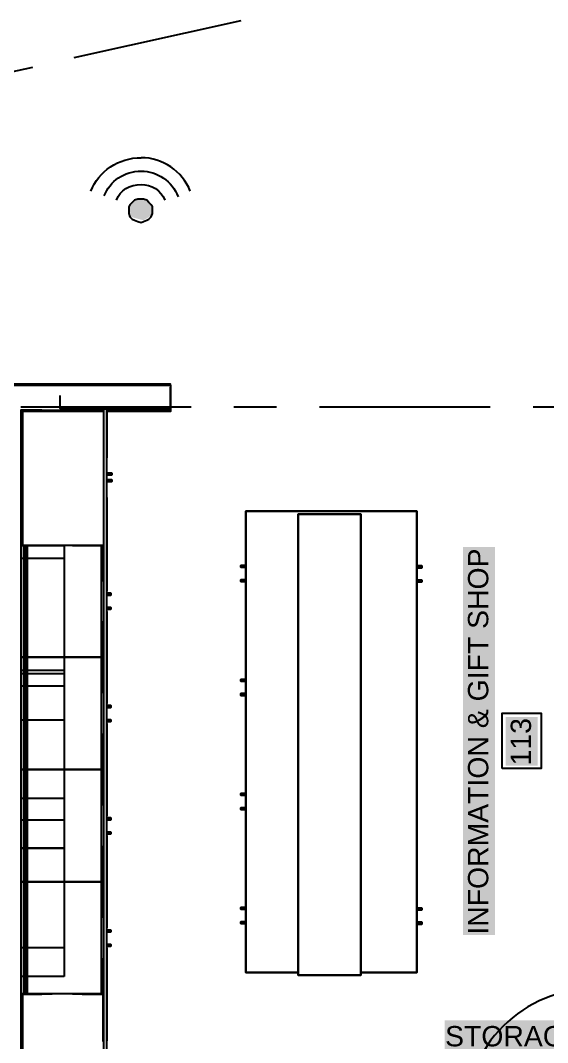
# Model space of a CAD drawing. Header units: inches. Extents: x -1841 to -80, y -100 to 1021.
# Drawn here: x -875.5 to -799, y 232.6 to 380.9 of the extents above; entities that cross this region are included whole.
import ezdxf

# ---------------------------------------------------------------- set-up
doc = ezdxf.new("R2010")
doc.units = ezdxf.units.IN
doc.header["$MEASUREMENT"] = 0
doc.layers.add('PDF_Geometry', color=7, linetype='Continuous', true_color=0x777777)
doc.layers.add('PDF_Solid Fills', color=7, linetype='Continuous', true_color=0xffffff)
doc.layers.add('PDF_Text', color=7, linetype='Continuous')
doc.styles.add('PDF Arial', font='arial.ttf')

msp = doc.modelspace()

# ---------------------------------------------------------------- hatches: boundary and pattern name
at = {"layer": 'PDF_Solid Fills', "lineweight": 25, "transparency": 33554559}
msp.add_hatch(color=7, dxfattribs=at).paths.add_polyline_path([(-856.32, 354.16), (-857.13, 354.97), (-858.92, 354.97), (-859.73, 354), (-859.4, 352.38), (-857.62, 351.89), (-856.48, 352.54)])

# ---------------------------------------------------------------- linework, layer by layer
at = {"layer": 'PDF_Geometry', "color": 7, "lineweight": 25}
for points in [[(-867.65, 375.52), (-843.41, 380.89)], [(-879.73, 372.79), (-873.69, 374.11)], [(-961.79, 328.03), (-961.79, 322.74), (-961.71, 322.74), (-961.71, 327.95), (-875.59, 327.95), (-853.67, 327.95), (-853.67, 328.03), (-853.67, 328.12), (-875.59, 328.12), (-960.96, 328.12), (-960.96, 328.2), (-961.87, 328.2), (-961.87, 327.45), (-961.79, 327.45), (-961.87, 327.45), (-961.87, 328.2), (-960.96, 328.2), (-960.96, 328.03), (-961.79, 328.03), (-961.79, 327.45), (-961.79, 322.74), (-961.79, 324.14)], [(-875.26, 169.28), (-889.07, 169.28), (-889.07, 173.92), (-879.06, 173.92), (-879.06, 246.96), (-938.87, 246.96), (-938.87, 249.44), (-879.06, 249.44), (-879.06, 324.31), (-959.22, 324.31), (-959.22, 322.74), (-961.71, 322.74), (-961.71, 326.46), (-961.71, 327.95), (-959.22, 327.95), (-875.59, 327.95), (-853.67, 327.95), (-853.67, 326.46), (-853.67, 324.31), (-862.93, 324.31)], [(-875.59, 328.03), (-853.67, 328.03), (-875.59, 328.03)], [(-853.67, 327.7), (-853.67, 324.56), (-869.72, 324.56), (-869.72, 326.46)], [(-853.67, 324.56), (-853.67, 327.7)], [(-875.42, 324.81), (-850.69, 324.81)], [(-862.93, 246.3), (-862.93, 239.6), (-862.93, 304.79), (-862.93, 324.48), (-863.43, 324.48), (-863.43, 304.79), (-863.43, 239.6), (-863.43, 219.99), (-875.34, 219.99), (-875.34, 220.08), (-863.43, 220.08), (-875.26, 220.08), (-875.26, 239.68), (-875.26, 219.99)], [(-875.34, 317.44), (-875.34, 324.39), (-872.36, 324.39)], [(-873.69, 324.31), (-873.69, 324.23), (-873.69, 324.14), (-875.18, 324.14), (-875.26, 324.23), (-863.43, 324.23), (-875.26, 324.23), (-873.69, 324.23), (-875.34, 324.23)], [(-863.43, 219.99), (-875.34, 219.99), (-875.34, 246.96), (-875.34, 249.44), (-875.34, 324.31), (-863.43, 324.31)], [(-863.43, 324.31), (-875.34, 324.31), (-875.34, 306.11)], [(-875.26, 324.23), (-875.18, 324.14), (-875.18, 304.7)], [(-875.26, 324.23), (-875.26, 304.7), (-875.26, 324.23)], [(-863.43, 324.14), (-875.18, 324.14)], [(-866.49, 324.39), (-863.43, 324.39)], [(-862.93, 220.16), (-843.99, 220.16), (-843.99, 220.08), (-843.99, 219.99), (-862.93, 219.99), (-862.93, 324.48), (-863.43, 324.48), (-863.43, 219.99), (-863.51, 219.99)], [(-862.93, 324.39), (-862.93, 317.44)], [(-862.93, 324.31), (-853.67, 324.31), (-853.67, 324.23), (-853.67, 324.14), (-862.93, 324.14)], [(-844.48, 324.81), (-838.28, 324.81)], [(-832.08, 324.81), (-807.26, 324.81)], [(-801.05, 324.81), (-794.85, 324.81)], [(-862.93, 314.96), (-862.44, 314.96), (-862.93, 314.96), (-862.19, 314.96), (-862.19, 315.21), (-862.93, 315.21), (-862.44, 315.21), (-862.93, 315.21)], [(-862.93, 313.97), (-862.44, 313.97), (-862.93, 313.97), (-862.19, 313.97), (-862.19, 314.22), (-862.93, 314.22), (-862.44, 314.22), (-862.93, 314.22)], [(-872.36, 219.99), (-875.34, 219.99), (-875.34, 239.68), (-863.68, 239.68), (-863.68, 304.7), (-875.34, 304.7), (-872.36, 304.7), (-875.34, 304.7), (-875.34, 311.65)], [(-862.93, 311.65), (-862.93, 304.7), (-862.93, 298.09)], [(-842.75, 248.04), (-842.75, 242.74), (-842.33, 242.74), (-835.14, 242.74), (-842.75, 242.74), (-842.75, 309.67), (-842.75, 242.74), (-835.14, 242.74), (-842.75, 242.74), (-842.75, 309.67), (-817.93, 309.67), (-817.93, 242.74), (-826.04, 242.74), (-818.34, 242.74), (-817.93, 242.74), (-817.93, 248.04)], [(-842.75, 308.84), (-842.75, 303.55)], [(-817.93, 303.55), (-817.93, 308.84)], [(-875.34, 298.09), (-875.34, 304.7), (-870.87, 304.7)], [(-874.93, 304.7), (-874.68, 304.7), (-874.51, 304.7)], [(-874.93, 304.7), (-874.68, 304.7), (-874.51, 304.7)], [(-874.93, 304.7), (-874.68, 304.7), (-874.51, 304.7)], [(-874.84, 304.7), (-874.68, 304.7), (-874.51, 304.7)], [(-874.84, 304.7), (-874.84, 239.68)], [(-874.68, 304.7), (-874.68, 239.68)], [(-874.68, 304.7), (-874.68, 239.68)], [(-874.51, 304.7), (-874.51, 239.68)], [(-874.51, 304.7), (-874.51, 239.68)], [(-874.51, 304.7), (-874.51, 239.68)], [(-874.51, 304.7), (-874.51, 239.68)], [(-867.9, 304.7), (-863.43, 304.7), (-866.49, 304.7), (-863.51, 304.7), (-863.51, 299.49)], [(-863.43, 304.7), (-863.51, 304.7)], [(-817.93, 301.48), (-817.43, 301.48), (-817.93, 301.48), (-817.18, 301.48), (-817.18, 301.73), (-817.93, 301.73)], [(-842.75, 299.49), (-842.75, 299.74), (-842.75, 299.49)], [(-842.75, 299.49), (-842.75, 299.74), (-842.75, 299.49)], [(-817.93, 299.41), (-817.43, 299.41), (-817.93, 299.41), (-817.18, 299.41), (-817.18, 299.66), (-817.93, 299.66), (-817.43, 299.66), (-817.93, 299.66)], [(-842.75, 297.67), (-842.75, 292.3), (-842.75, 287)], [(-817.93, 287), (-817.93, 292.3), (-817.93, 297.67)], [(-863.51, 296.6), (-863.43, 296.6)], [(-875.34, 281.79), (-875.34, 288.49), (-870.87, 288.49), (-875.34, 288.49), (-875.34, 295.11)], [(-863.51, 293.7), (-863.51, 288.49), (-874.51, 288.49), (-863.51, 288.49), (-863.51, 283.28)], [(-862.93, 295.11), (-862.93, 288.49), (-862.93, 281.79)], [(-842.75, 282.95), (-842.75, 283.2), (-842.75, 282.95)], [(-842.75, 282.95), (-842.75, 283.2), (-842.75, 282.95)], [(-842.75, 281.13), (-842.75, 275.83), (-842.75, 270.46)], [(-817.93, 281.13), (-817.93, 275.83), (-817.93, 270.46)], [(-875.34, 265.49), (-875.34, 272.19), (-870.87, 272.19), (-875.34, 272.19), (-875.34, 278.89)], [(-863.51, 280.3), (-863.43, 280.3)], [(-862.93, 278.89), (-862.93, 272.19), (-862.93, 265.49)], [(-863.51, 277.4), (-863.51, 272.19), (-874.51, 272.19), (-863.51, 272.19), (-863.51, 266.98)], [(-842.75, 266.4), (-842.75, 266.65), (-842.75, 266.4)], [(-842.75, 266.4), (-842.75, 266.65), (-842.75, 266.4)], [(-842.75, 264.58), (-842.75, 259.29), (-842.75, 253.91)], [(-817.93, 264.58), (-817.93, 259.29), (-817.93, 253.91)], [(-875.34, 249.2), (-875.34, 255.9), (-870.87, 255.9), (-875.34, 255.9), (-875.34, 262.6)], [(-863.51, 264), (-863.43, 264)], [(-862.93, 262.6), (-862.93, 255.9), (-862.93, 249.2)], [(-863.51, 261.11), (-863.51, 255.9), (-874.51, 255.9), (-863.51, 255.9), (-863.51, 250.68)], [(-817.93, 251.84), (-817.43, 251.84), (-817.93, 251.84), (-817.18, 251.84), (-817.18, 252.09), (-817.93, 252.09)], [(-842.75, 249.86), (-842.75, 250.11), (-842.75, 249.86)], [(-842.75, 249.86), (-842.75, 250.11), (-842.75, 249.86)], [(-817.93, 249.77), (-817.43, 249.77), (-817.93, 249.77), (-817.18, 249.77), (-817.18, 250.02), (-817.93, 250.02), (-817.43, 250.02), (-817.93, 250.02)], [(-863.51, 247.79), (-863.43, 247.79)], [(-870.87, 239.6), (-875.34, 239.6), (-875.34, 246.3)], [(-863.51, 244.81), (-863.51, 239.6), (-866.49, 239.6), (-863.51, 239.6), (-863.51, 232.73)], [(-875.34, 232.82), (-875.34, 239.68), (-872.36, 239.68)], [(-875.18, 239.68), (-875.18, 220.16), (-863.43, 220.16)], [(-874.68, 239.68), (-874.93, 239.68)], [(-874.68, 239.68), (-874.93, 239.68)], [(-874.51, 239.68), (-874.68, 239.68), (-874.93, 239.68)], [(-874.51, 239.68), (-874.68, 239.68), (-874.93, 239.68)], [(-874.51, 239.68), (-874.68, 239.68), (-874.93, 239.68)], [(-874.51, 239.68), (-874.68, 239.68), (-874.84, 239.68)], [(-874.51, 239.68), (-874.68, 239.68), (-874.84, 239.68)], [(-874.51, 239.68), (-874.68, 239.68), (-874.84, 239.68)], [(-874.51, 239.68), (-874.68, 239.68)], [(-874.51, 239.68), (-874.68, 239.68)], [(-863.43, 239.6), (-863.51, 239.6), (-863.43, 239.6), (-867.9, 239.6)], [(-866.49, 239.68), (-863.43, 239.68)], [(-862.93, 239.68), (-862.93, 232.82)], [(-862.93, 219.99), (-862.93, 239.6)]]:
    msp.add_lwpolyline(points, dxfattribs=at)
for points in [[(-859.73, 353.35), (-859.73, 352.86), (-859.57, 352.38), (-859.24, 352.05), (-858.92, 351.89), (-858.43, 351.73), (-857.94, 351.56), (-857.62, 351.73), (-857.13, 351.89), (-856.81, 352.05), (-856.48, 352.38), (-856.32, 352.86), (-856.32, 353.35), (-856.32, 353.84), (-856.48, 354.16), (-856.81, 354.49), (-857.13, 354.81), (-857.62, 354.97), (-857.94, 354.97), (-858.43, 354.97), (-858.92, 354.81), (-859.24, 354.49), (-859.57, 354.16), (-859.73, 353.84)], [(-862.93, 324.23), (-853.67, 324.23)], [(-862.93, 315.21), (-862.19, 315.21), (-862.19, 314.96), (-862.93, 314.96)], [(-862.93, 314.22), (-862.19, 314.22), (-862.19, 313.97), (-862.93, 313.97)], [(-826.04, 242.74), (-817.93, 242.74), (-817.93, 309.67), (-842.75, 309.67), (-817.93, 309.67), (-817.93, 242.74)], [(-835.14, 309.25), (-835.14, 242.33), (-826.04, 242.33), (-826.04, 309.25), (-835.14, 309.25), (-835.14, 242.33), (-826.04, 242.33), (-826.04, 309.25), (-835.14, 309.25), (-826.04, 309.25), (-826.04, 242.33), (-835.14, 242.33)], [(-874.93, 239.68), (-874.93, 304.7), (-875.34, 304.7), (-875.34, 239.68)], [(-869.14, 286.09), (-875.34, 286.09), (-875.34, 304.7), (-869.14, 304.7)], [(-874.84, 304.7), (-874.93, 304.7), (-874.93, 239.68), (-874.84, 239.68)], [(-874.51, 304.7), (-874.68, 304.7), (-874.93, 304.7), (-874.68, 304.7), (-874.51, 304.7), (-874.68, 304.7), (-874.84, 304.7), (-874.68, 304.7)], [(-874.51, 239.68), (-874.51, 304.7)], [(-874.51, 239.68), (-874.51, 304.7)], [(-869.14, 284.27), (-875.34, 284.27), (-875.34, 302.88), (-869.14, 302.88)], [(-843.49, 301.81), (-842.75, 301.81), (-842.75, 301.56), (-842.75, 301.81), (-843.24, 301.81), (-842.75, 301.81), (-842.75, 301.56), (-842.75, 301.81), (-843.49, 301.81), (-843.49, 301.56), (-842.75, 301.56), (-843.49, 301.56)], [(-843.24, 301.56), (-842.75, 301.56)], [(-817.18, 301.48), (-817.93, 301.48), (-817.93, 301.73), (-817.18, 301.73)], [(-817.43, 301.73), (-817.93, 301.73)], [(-842.75, 299.49), (-843.49, 299.49), (-843.49, 299.74), (-842.75, 299.74), (-843.49, 299.74), (-843.49, 299.49), (-842.75, 299.49), (-843.24, 299.49)], [(-842.75, 299.74), (-843.24, 299.74)], [(-817.93, 299.66), (-817.18, 299.66), (-817.18, 299.41), (-817.93, 299.41)], [(-862.93, 297.76), (-862.35, 297.76), (-862.35, 297.51), (-862.93, 297.51), (-862.35, 297.51), (-862.35, 297.76), (-862.93, 297.76), (-862.6, 297.76)], [(-862.93, 297.51), (-862.6, 297.51)], [(-862.35, 295.44), (-862.93, 295.44), (-862.6, 295.44), (-862.93, 295.44), (-862.35, 295.44), (-862.35, 295.69), (-862.93, 295.69), (-862.35, 295.69)], [(-862.6, 295.69), (-862.93, 295.69)], [(-867.9, 288.49), (-863.43, 288.49)], [(-863.43, 288.49), (-863.51, 288.49)], [(-869.14, 267.97), (-875.34, 267.97), (-875.34, 286.59), (-869.14, 286.59)], [(-843.49, 285.26), (-842.75, 285.26), (-842.75, 285.02), (-842.75, 285.26), (-843.24, 285.26), (-842.75, 285.26), (-842.75, 285.02), (-842.75, 285.26), (-843.49, 285.26), (-843.49, 285.02), (-842.75, 285.02), (-843.49, 285.02)], [(-843.24, 285.02), (-842.75, 285.02)], [(-842.75, 282.95), (-843.49, 282.95), (-843.49, 283.2), (-842.75, 283.2), (-843.49, 283.2), (-843.49, 282.95), (-842.75, 282.95), (-843.24, 282.95)], [(-842.75, 283.2), (-843.24, 283.2)], [(-862.93, 281.46), (-862.35, 281.46), (-862.35, 281.21), (-862.93, 281.21), (-862.35, 281.21), (-862.35, 281.46), (-862.93, 281.46), (-862.6, 281.46)], [(-862.93, 281.21), (-862.6, 281.21)], [(-805.52, 272.36), (-805.52, 280.38), (-799.89, 280.38), (-799.89, 272.36)], [(-869.14, 260.78), (-875.34, 260.78), (-875.34, 279.39), (-869.14, 279.39)], [(-862.35, 279.14), (-862.93, 279.14), (-862.6, 279.14), (-862.93, 279.14), (-862.35, 279.14), (-862.35, 279.39), (-862.93, 279.39), (-862.35, 279.39)], [(-862.6, 279.39), (-862.93, 279.39)], [(-867.9, 272.19), (-863.43, 272.19)], [(-863.43, 272.19), (-863.51, 272.19)], [(-843.49, 268.72), (-842.75, 268.72), (-842.75, 268.47), (-842.75, 268.72), (-843.24, 268.72), (-842.75, 268.72), (-842.75, 268.47), (-842.75, 268.72), (-843.49, 268.72), (-843.49, 268.47), (-842.75, 268.47), (-843.49, 268.47)], [(-843.24, 268.47), (-842.75, 268.47)], [(-842.75, 266.4), (-843.49, 266.4), (-843.49, 266.65), (-842.75, 266.65), (-843.49, 266.65), (-843.49, 266.4), (-842.75, 266.4), (-843.24, 266.4)], [(-842.75, 266.65), (-843.24, 266.65)], [(-869.14, 246.3), (-875.34, 246.3), (-875.34, 264.91), (-869.14, 264.91)], [(-862.93, 265.16), (-862.35, 265.16), (-862.35, 264.91), (-862.93, 264.91), (-862.35, 264.91), (-862.35, 265.16), (-862.93, 265.16), (-862.6, 265.16)], [(-862.93, 264.91), (-862.6, 264.91)], [(-862.35, 262.85), (-862.93, 262.85), (-862.6, 262.85), (-862.93, 262.85), (-862.35, 262.85), (-862.35, 263.09), (-862.93, 263.09), (-862.35, 263.09)], [(-862.6, 263.09), (-862.93, 263.09)], [(-869.14, 242.16), (-875.34, 242.16), (-875.34, 260.78), (-869.14, 260.78)], [(-863.43, 255.9), (-867.9, 255.9), (-863.43, 255.9), (-863.51, 255.9)], [(-843.49, 252.17), (-842.75, 252.17), (-842.75, 251.93), (-842.75, 252.17), (-843.24, 252.17), (-842.75, 252.17), (-842.75, 251.93), (-842.75, 252.17), (-843.49, 252.17), (-843.49, 251.93), (-842.75, 251.93), (-843.49, 251.93)], [(-843.24, 251.93), (-842.75, 251.93)], [(-817.18, 251.84), (-817.93, 251.84), (-817.93, 252.09), (-817.18, 252.09)], [(-817.43, 252.09), (-817.93, 252.09)], [(-842.75, 249.86), (-843.49, 249.86), (-843.49, 250.11), (-842.75, 250.11), (-843.49, 250.11), (-843.49, 249.86), (-842.75, 249.86), (-843.24, 249.86)], [(-842.75, 250.11), (-843.24, 250.11)], [(-817.93, 250.02), (-817.18, 250.02), (-817.18, 249.77), (-817.93, 249.77)], [(-862.93, 248.86), (-862.35, 248.86), (-862.35, 248.62), (-862.93, 248.62), (-862.35, 248.62), (-862.35, 248.86), (-862.93, 248.86), (-862.6, 248.86)], [(-862.93, 248.62), (-862.6, 248.62)], [(-862.35, 246.55), (-862.93, 246.55), (-862.6, 246.55), (-862.93, 246.55), (-862.35, 246.55), (-862.35, 246.8), (-862.93, 246.8), (-862.35, 246.8)], [(-862.6, 246.8), (-862.93, 246.8)], [(-872.36, 239.6), (-875.34, 239.6)]]:
    msp.add_lwpolyline(points, close=True, dxfattribs=at)
for centre, radius, start, end in [((-858, 353.23), 7.75, 21.8256, 89.6006), ((-792.35, 221.88), 18.47, 89.546, 180.454)]:
    msp.add_arc(centre, radius, start, end, dxfattribs=at)
for points in [[(-865.25, 356.11), (-864.11, 359.03), (-861.19, 360.98), (-857.94, 360.98)], [(-863.3, 355.46), (-862.49, 357.57), (-860.38, 359.03), (-857.94, 359.03)], [(-857.94, 359.03), (-855.67, 359.03), (-853.4, 357.57), (-852.58, 355.3)], [(-861.51, 354.81), (-861.03, 356.27), (-859.57, 357.08), (-857.94, 357.08)], [(-857.94, 357.08), (-856.48, 357.08), (-855.02, 356.27), (-854.53, 354.81)]]:
    msp.add_open_spline(points, degree=3, dxfattribs=at)
at = {"layer": 'PDF_Solid Fills', "color": 7, "lineweight": 25, "transparency": 33554559}
for points in [[(-811.23, 248.2), (-806.6, 248.2), (-811.23, 304.46), (-806.6, 304.46)], [(-805.02, 272.77), (-800.39, 272.77), (-805.02, 279.8), (-800.39, 279.8)], [(-813.88, 231.16), (-793.86, 231.16), (-813.88, 235.79), (-793.86, 235.79)]]:
    msp.add_solid(points, dxfattribs=at)

# ---------------------------------------------------------------- texts
at = {"layer": 'PDF_Text', "color": 7, "lineweight": 25, "attachment_point": 4, "rotation": 90, "style": 'PDF Arial'}
for s, insert, char_height in [('INFORMATION & GIFT SHOP', (-809.01, 248.22), 2.9477), ('113', (-802.81, 272.79), 2.948)]:
    msp.add_mtext(s, dxfattribs=dict(at, insert=insert, char_height=char_height))
at = {"layer": 'PDF_Text', "color": 7, "lineweight": 25, "insert": (-813.83, 233.47), "char_height": 2.948, "attachment_point": 4, "style": 'PDF Arial'}
msp.add_mtext('STORAGE', dxfattribs=at)

doc.saveas('drawing.dxf')
